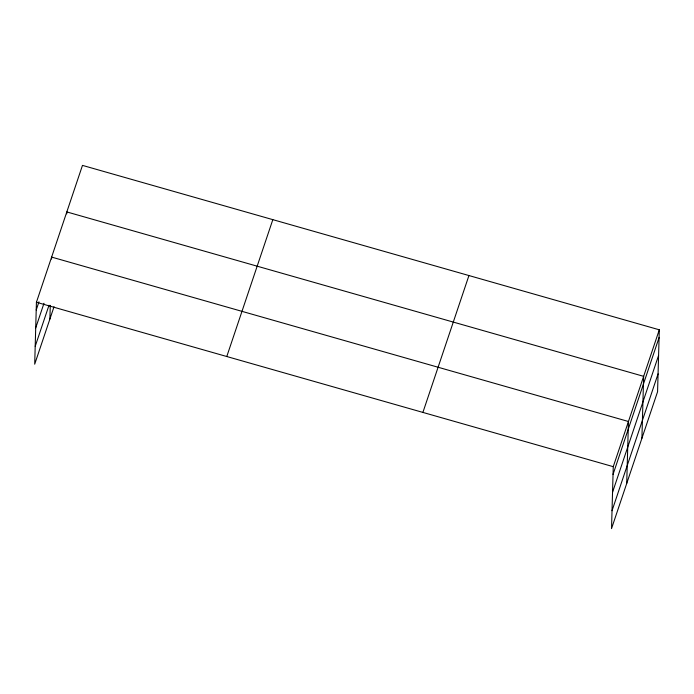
<?xml version="1.0" encoding="UTF-8"?>
<svg xmlns="http://www.w3.org/2000/svg" width="694" height="694" viewBox="0 0 694 694"><rect width="100%" height="100%" fill="white"/><g stroke="black" fill="none" stroke-linecap="round" stroke-linejoin="round"><path stroke-width="1.04" d="M659.3 329.806L613.253 466.672L611.527 528.611L657.574 391.737L659.3 329.806L82.473 165.389L36.426 302.263L34.7 364.194L54.037 306.713M49.899 319.032L50.28 305.36M51.573 259.036L51.625 257.092L628.452 421.501L626.717 483.44M66.763 213.865L66.824 211.93L643.642 376.339L641.915 438.278M36.209 310.018L38.977 301.803M35.715 327.898L44 303.261M35.203 346.315L49.014 305.256M226.782 356.516L272.829 219.651M422.898 412.418L468.944 275.544M613.036 474.427L659.083 337.562M612.533 492.306L658.58 355.441M612.021 510.732L658.068 373.866M36.426 302.263L613.253 466.672"/></g></svg>
